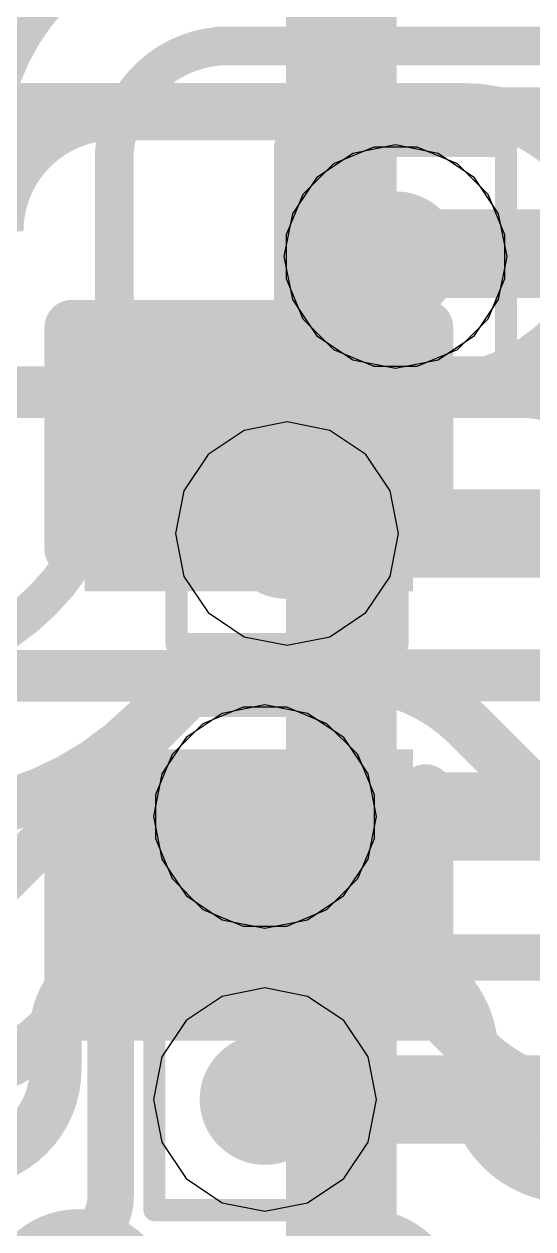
# Model space of a CAD drawing. Header units: inches. Extents: x -6 to 284, y -12 to 154.
# Drawn here: x 67.996 to 69.166, y 5.511 to 8.279 of the extents above; entities that cross this region are included whole.
import ezdxf

# ---------------------------------------------------------------- set-up
doc = ezdxf.new("R2010")
doc.units = ezdxf.units.IN
for name, color, linetype in [('Bottom Layer', 5, 'Continuous'), ('Bottom Overlay', 54, 'Continuous'), ('Bottom Paste', 16, 'Continuous'), ('Bottom Solder', 6, 'Continuous'), ('Drill Drawing', 1, 'Continuous'), ('GND-1', 16, 'Continuous'), ('GND-2', 90, 'Continuous'), ('GND-3', 216, 'Continuous'), ('GND-4', 54, 'Continuous'), ('PWR-1', 156, 'Continuous'), ('PWR-2', 130, 'Continuous'), ('Signal L1', 76, 'Continuous'), ('Signal L2', 6, 'Continuous'), ('Top Layer', 1, 'Continuous'), ('Top Overlay', 2, 'Continuous'), ('Via Holes', 16, 'Continuous')]:
    doc.layers.add(name, color=color, linetype=linetype)

# ---------------------------------------------------------------- blocks, each defined once
blk = doc.blocks.new('200_WFBGA__10_15__127')
at = {"layer": 'Top Overlay'}
blk.add_lwpolyline([(-5.07619, -7.576185, 0.254, 0.254, 0), (-5.07619, 7.576185, 0.254, 0.254, 0)], format="xyseb", dxfattribs=at)
blk = doc.blocks.new('C___0402_B_305')
at = {"layer": 'Bottom Layer'}
for points in [[(-0.2413, 0.3175), (-0.2412999999999999, -0.3175), (-0.6985, -0.3175), (-0.6985, 0.3175)], [(0.6985, 0.3175), (0.6985, -0.3175), (0.2413, -0.3175), (0.2412999999999999, 0.3175)]]:
    blk.add_hatch(color=5, dxfattribs=at).paths.add_polyline_path(points)
at = {"layer": 'Bottom Paste'}
for points in [[(-0.2413, 0.3175), (-0.2412999999999999, -0.3175), (-0.6985, -0.3175), (-0.6985, 0.3175)], [(0.6985, 0.3175), (0.6985, -0.3175), (0.2413, -0.3175), (0.2412999999999999, 0.3175)]]:
    blk.add_hatch(color=16, dxfattribs=at).paths.add_polyline_path(points)
at = {"layer": 'Bottom Solder'}
for points in [[(-0.18130012, 0.37749988), (-0.18130012, -0.37749988), (-0.7584998799999999, -0.37749988), (-0.7584998799999999, 0.37749988)], [(0.7584998799999999, 0.37749988), (0.7584998799999999, -0.37749988), (0.18130012, -0.37749988), (0.18130012, 0.37749988)]]:
    blk.add_hatch(color=6, dxfattribs=at).paths.add_polyline_path(points)
at = {"layer": 'Bottom Overlay'}
for points in [[(-0.7874, -0.4064, 0.127, 0.127, 0), (-0.7874, 0.4064, 0.127, 0.127, 0)], [(-0.2794, 0.4064, 0.127, 0.127, 0), (-0.7874, 0.4064, 0.127, 0.127, 0)], [(0.7874, 0.4064, 0.127, 0.127, 0), (0.2794, 0.4064, 0.127, 0.127, 0)], [(0.7874, -0.4064, 0.127, 0.127, 0), (0.7874, 0.4064, 0.127, 0.127, 0)], [(-0.2794, -0.4064, 0.127, 0.127, 0), (-0.7874, -0.4064, 0.127, 0.127, 0)], [(0.7874, -0.4064, 0.127, 0.127, 0), (0.2794, -0.4064, 0.127, 0.127, 0)]]:
    blk.add_lwpolyline(points, format="xyseb", dxfattribs=at)
for points in [[(-0.8191499999999999, 0.4064, 0.0635, 0.0635, 1), (-0.7556499999999999, 0.4064, 0.0635, 0.0635, 1)], [(-0.8191499999999999, 0.4064, 0.0635, 0.0635, 1), (-0.7556499999999999, 0.4064, 0.0635, 0.0635, 1)], [(-0.31115, 0.4064, 0.0635, 0.0635, 1), (-0.24765, 0.4064, 0.0635, 0.0635, 1)], [(0.24765, 0.4064, 0.0635, 0.0635, 1), (0.31115, 0.4064, 0.0635, 0.0635, 1)], [(0.7556499999999999, 0.4064, 0.0635, 0.0635, 1), (0.8191499999999999, 0.4064, 0.0635, 0.0635, 1)], [(0.7556499999999999, 0.4064, 0.0635, 0.0635, 1), (0.8191499999999999, 0.4064, 0.0635, 0.0635, 1)], [(-0.8191499999999999, -0.4064, 0.0635, 0.0635, 1), (-0.7556499999999999, -0.4064, 0.0635, 0.0635, 1)], [(-0.8191499999999999, -0.4064, 0.0635, 0.0635, 1), (-0.7556499999999999, -0.4064, 0.0635, 0.0635, 1)], [(-0.31115, -0.4064, 0.0635, 0.0635, 1), (-0.24765, -0.4064, 0.0635, 0.0635, 1)], [(0.24765, -0.4064, 0.0635, 0.0635, 1), (0.31115, -0.4064, 0.0635, 0.0635, 1)], [(0.7556499999999999, -0.4064, 0.0635, 0.0635, 1), (0.8191499999999999, -0.4064, 0.0635, 0.0635, 1)], [(0.7556499999999999, -0.4064, 0.0635, 0.0635, 1), (0.8191499999999999, -0.4064, 0.0635, 0.0635, 1)]]:
    blk.add_lwpolyline(points, format="xyseb", close=True, dxfattribs=at)

msp = doc.modelspace()

# ---------------------------------------------------------------- hatches: boundary and pattern name
at = {"layer": 'Bottom Layer'}
h = msp.add_hatch(color=5, dxfattribs=at)
edge = h.paths.add_edge_path()
edge.add_arc((68.85009344, 7.74435078), 0.1499997, 0, 360)
h = msp.add_hatch(color=5, dxfattribs=at)
edge = h.paths.add_edge_path()
edge.add_arc((68.60064512, 7.1082027), 0.1499997, 0, 360)
h = msp.add_hatch(color=5, dxfattribs=at)
edge = h.paths.add_edge_path()
edge.add_arc((68.54984511999999, 6.458201459999999), 0.1499997, 0, 360)
h = msp.add_hatch(color=5, dxfattribs=at)
edge = h.paths.add_edge_path()
edge.add_arc((68.54984511999999, 5.80820022), 0.1499997, 0, 360)
at = {"layer": 'GND-1'}
h = msp.add_hatch(color=16, dxfattribs=at)
edge = h.paths.add_edge_path()
edge.add_arc((68.85009344, 7.74435078), 0.1499997, 0, 360)
h = msp.add_hatch(color=16, dxfattribs=at)
edge = h.paths.add_edge_path()
edge.add_arc((68.60064512, 7.1082027), 0.1499997, 0, 360)
h = msp.add_hatch(color=16, dxfattribs=at)
edge = h.paths.add_edge_path()
edge.add_arc((68.54984511999999, 6.458201459999999), 0.1499997, 0, 360)
h = msp.add_hatch(color=16, dxfattribs=at)
edge = h.paths.add_edge_path()
edge.add_arc((68.54984511999999, 5.80820022), 0.1499997, 0, 360)
at = {"layer": 'GND-2'}
h = msp.add_hatch(color=90, dxfattribs=at)
edge = h.paths.add_edge_path()
edge.add_arc((68.85009344, 7.74435078), 0.1499997, 0, 360)
h = msp.add_hatch(color=90, dxfattribs=at)
edge = h.paths.add_edge_path()
edge.add_arc((68.60064512, 7.1082027), 0.1499997, 0, 360)
h = msp.add_hatch(color=90, dxfattribs=at)
edge = h.paths.add_edge_path()
edge.add_arc((68.54984511999999, 6.458201459999999), 0.1499997, 0, 360)
h = msp.add_hatch(color=90, dxfattribs=at)
edge = h.paths.add_edge_path()
edge.add_arc((68.54984511999999, 5.80820022), 0.1499997, 0, 360)
at = {"layer": 'GND-3'}
h = msp.add_hatch(color=216, dxfattribs=at)
edge = h.paths.add_edge_path()
edge.add_arc((68.85009344, 7.74435078), 0.1499997, 0, 360)
h = msp.add_hatch(color=216, dxfattribs=at)
edge = h.paths.add_edge_path()
edge.add_arc((68.60064512, 7.1082027), 0.1499997, 0, 360)
h = msp.add_hatch(color=216, dxfattribs=at)
edge = h.paths.add_edge_path()
edge.add_arc((68.54984511999999, 6.458201459999999), 0.1499997, 0, 360)
h = msp.add_hatch(color=216, dxfattribs=at)
edge = h.paths.add_edge_path()
edge.add_arc((68.54984511999999, 5.80820022), 0.1499997, 0, 360)
at = {"layer": 'GND-4'}
h = msp.add_hatch(color=54, dxfattribs=at)
edge = h.paths.add_edge_path()
edge.add_arc((68.85009344, 7.74435078), 0.1499997, 0, 360)
h = msp.add_hatch(color=54, dxfattribs=at)
edge = h.paths.add_edge_path()
edge.add_arc((68.60064512, 7.1082027), 0.1499997, 0, 360)
h = msp.add_hatch(color=54, dxfattribs=at)
edge = h.paths.add_edge_path()
edge.add_arc((68.54984511999999, 6.458201459999999), 0.1499997, 0, 360)
h = msp.add_hatch(color=54, dxfattribs=at)
edge = h.paths.add_edge_path()
edge.add_arc((68.54984511999999, 5.80820022), 0.1499997, 0, 360)
at = {"layer": 'PWR-1'}
h = msp.add_hatch(color=156, dxfattribs=at)
edge = h.paths.add_edge_path()
edge.add_arc((68.85009344, 7.74435078), 0.1499997, 0, 360)
h = msp.add_hatch(color=156, dxfattribs=at)
edge = h.paths.add_edge_path()
edge.add_arc((68.60064512, 7.1082027), 0.1499997, 0, 360)
h = msp.add_hatch(color=156, dxfattribs=at)
edge = h.paths.add_edge_path()
edge.add_arc((68.54984511999999, 6.458201459999999), 0.1499997, 0, 360)
h = msp.add_hatch(color=156, dxfattribs=at)
edge = h.paths.add_edge_path()
edge.add_arc((68.54984511999999, 5.80820022), 0.1499997, 0, 360)
at = {"layer": 'PWR-2'}
h = msp.add_hatch(color=130, dxfattribs=at)
edge = h.paths.add_edge_path()
edge.add_arc((68.85009344, 7.74435078), 0.1499997, 0, 360)
h = msp.add_hatch(color=130, dxfattribs=at)
edge = h.paths.add_edge_path()
edge.add_arc((68.60064512, 7.1082027), 0.1499997, 0, 360)
h = msp.add_hatch(color=130, dxfattribs=at)
edge = h.paths.add_edge_path()
edge.add_arc((68.54984511999999, 6.458201459999999), 0.1499997, 0, 360)
h = msp.add_hatch(color=130, dxfattribs=at)
edge = h.paths.add_edge_path()
edge.add_arc((68.54984511999999, 5.80820022), 0.1499997, 0, 360)
at = {"layer": 'Signal L1'}
h = msp.add_hatch(color=76, dxfattribs=at)
edge = h.paths.add_edge_path()
edge.add_arc((68.85009344, 7.74435078), 0.1499997, 0, 360)
h = msp.add_hatch(color=76, dxfattribs=at)
edge = h.paths.add_edge_path()
edge.add_arc((68.60064512, 7.1082027), 0.1499997, 0, 360)
h = msp.add_hatch(color=76, dxfattribs=at)
edge = h.paths.add_edge_path()
edge.add_arc((68.54984511999999, 6.458201459999999), 0.1499997, 0, 360)
h = msp.add_hatch(color=76, dxfattribs=at)
edge = h.paths.add_edge_path()
edge.add_arc((68.54984511999999, 5.80820022), 0.1499997, 0, 360)
at = {"layer": 'Signal L2'}
h = msp.add_hatch(color=6, dxfattribs=at)
edge = h.paths.add_edge_path()
edge.add_arc((68.85009344, 7.74435078), 0.1499997, 0, 360)
h = msp.add_hatch(color=6, dxfattribs=at)
edge = h.paths.add_edge_path()
edge.add_arc((68.60064512, 7.1082027), 0.1499997, 0, 360)
h = msp.add_hatch(color=6, dxfattribs=at)
edge = h.paths.add_edge_path()
edge.add_arc((68.54984511999999, 6.458201459999999), 0.1499997, 0, 360)
h = msp.add_hatch(color=6, dxfattribs=at)
edge = h.paths.add_edge_path()
edge.add_arc((68.54984511999999, 5.80820022), 0.1499997, 0, 360)
at = {"layer": 'Top Layer'}
h = msp.add_hatch(color=1, dxfattribs=at)
edge = h.paths.add_edge_path()
edge.add_arc((68.85009344, 7.74435078), 0.1499997, 0, 360)
h = msp.add_hatch(color=1, dxfattribs=at)
edge = h.paths.add_edge_path()
edge.add_arc((68.60064512, 7.1082027), 0.1499997, 0, 360)
h = msp.add_hatch(color=1, dxfattribs=at)
edge = h.paths.add_edge_path()
edge.add_arc((68.54984511999999, 6.458201459999999), 0.1499997, 0, 360)
h = msp.add_hatch(color=1, dxfattribs=at)
edge = h.paths.add_edge_path()
edge.add_arc((68.54984511999999, 5.80820022), 0.1499997, 0, 360)
at = {"layer": 'Via Holes'}
h = msp.add_hatch(color=7, dxfattribs=at)
edge = h.paths.add_edge_path()
edge.add_arc((68.85009344, 7.74435078), 0.07499858, 0, 360)
h = msp.add_hatch(color=7, dxfattribs=at)
edge = h.paths.add_edge_path()
edge.add_arc((68.60064512, 7.1082027), 0.07499858, 0, 360)
h = msp.add_hatch(color=7, dxfattribs=at)
edge = h.paths.add_edge_path()
edge.add_arc((68.54984511999999, 6.458201459999999), 0.07499858, 0, 360)
h = msp.add_hatch(color=7, dxfattribs=at)
edge = h.paths.add_edge_path()
edge.add_arc((68.54984511999999, 5.80820022), 0.07499858, 0, 360)

# ---------------------------------------------------------------- linework, layer by layer
at = {"layer": 'Bottom Layer'}
for points in [[(67.94133732, 7.802323739999999, 0.10668, 0.10668, -0.4142135623730951), (68.204207, 8.06519342, 0.10668, 0.10668, 0)], [(68.204207, 8.06519342, 0.10668, 0.10668, 0), (71.66983379999999, 8.06519342, 0.10668, 0.10668, 0)], [(67.9552997, 5.33799034, 0.10668, 0.10668, -0.9999999999999999), (68.2854997, 5.33799034, 0.10668, 0.10668, 0)], [(68.6156997, 5.33799034, 0.10668, 0.10668, -0.9999999999999999), (68.9458997, 5.33799034, 0.10668, 0.10668, 0)]]:
    msp.add_lwpolyline(points, format="xyseb", dxfattribs=at)
msp.add_lwpolyline([(68.177537, 8.06519342, 0.05333999999999999, 0.05333999999999999, 1), (68.23087699999999, 8.06519342, 0.05333999999999999, 0.05333999999999999, 1)], format="xyseb", close=True, dxfattribs=at)
msp.add_lwpolyline([(68.177537, 8.06519342, 0.05333999999999999, 0.05333999999999999, 1), (68.23087699999999, 8.06519342, 0.05333999999999999, 0.05333999999999999, 1)], format="xyseb", close=True, dxfattribs=at)
at = {"layer": 'Drill Drawing'}
for points in [[(68.59609344, 7.99835078, 0.0508, 0.0508, 0), (69.10409344, 7.99835078, 0.0508, 0.0508, 0)], [(68.59609344, 7.490350779999999, 0.0508, 0.0508, 0), (68.59609344, 7.99835078, 0.0508, 0.0508, 0)], [(69.10409344, 7.490350779999999, 0.0508, 0.0508, 0), (69.10409344, 7.99835078, 0.0508, 0.0508, 0)], [(68.59609344, 7.490350779999999, 0.0508, 0.0508, 0), (69.10409344, 7.490350779999999, 0.0508, 0.0508, 0)], [(68.34664511999999, 7.3622027, 0.0508, 0.0508, 0), (68.85464511999999, 7.3622027, 0.0508, 0.0508, 0)], [(68.34664511999999, 6.854202699999999, 0.0508, 0.0508, 0), (68.34664511999999, 7.3622027, 0.0508, 0.0508, 0)], [(68.85464511999999, 6.854202699999999, 0.0508, 0.0508, 0), (68.85464511999999, 7.3622027, 0.0508, 0.0508, 0)], [(68.34664511999999, 6.854202699999999, 0.0508, 0.0508, 0), (68.85464511999999, 6.854202699999999, 0.0508, 0.0508, 0)], [(68.29584512, 6.712201459999999, 0.0508, 0.0508, 0), (68.80384511999999, 6.712201459999999, 0.0508, 0.0508, 0)], [(68.29584512, 6.204201459999999, 0.0508, 0.0508, 0), (68.29584512, 6.712201459999999, 0.0508, 0.0508, 0)], [(68.80384511999999, 6.204201459999999, 0.0508, 0.0508, 0), (68.80384511999999, 6.712201459999999, 0.0508, 0.0508, 0)], [(68.29584512, 6.204201459999999, 0.0508, 0.0508, 0), (68.80384511999999, 6.204201459999999, 0.0508, 0.0508, 0)], [(68.29584512, 6.062200219999999, 0.0508, 0.0508, 0), (68.80384511999999, 6.062200219999999, 0.0508, 0.0508, 0)], [(68.29584512, 5.55420022, 0.0508, 0.0508, 0), (68.29584512, 6.062200219999999, 0.0508, 0.0508, 0)], [(68.80384511999999, 5.55420022, 0.0508, 0.0508, 0), (68.80384511999999, 6.062200219999999, 0.0508, 0.0508, 0)], [(68.29584512, 5.55420022, 0.0508, 0.0508, 0), (68.80384511999999, 5.55420022, 0.0508, 0.0508, 0)]]:
    msp.add_lwpolyline(points, format="xyseb", dxfattribs=at)
for points in [[(68.58339344, 7.99835078, 0.0254, 0.0254, 1), (68.60879344, 7.99835078, 0.0254, 0.0254, 1)], [(68.58339344, 7.99835078, 0.0254, 0.0254, 1), (68.60879344, 7.99835078, 0.0254, 0.0254, 1)], [(69.09139343999999, 7.99835078, 0.0254, 0.0254, 1), (69.11679344, 7.99835078, 0.0254, 0.0254, 1)], [(69.09139343999999, 7.99835078, 0.0254, 0.0254, 1), (69.11679344, 7.99835078, 0.0254, 0.0254, 1)], [(68.58339344, 7.490350779999999, 0.0254, 0.0254, 1), (68.60879344, 7.490350779999999, 0.0254, 0.0254, 1)], [(68.58339344, 7.490350779999999, 0.0254, 0.0254, 1), (68.60879344, 7.490350779999999, 0.0254, 0.0254, 1)], [(69.09139343999999, 7.490350779999999, 0.0254, 0.0254, 1), (69.11679344, 7.490350779999999, 0.0254, 0.0254, 1)], [(69.09139343999999, 7.490350779999999, 0.0254, 0.0254, 1), (69.11679344, 7.490350779999999, 0.0254, 0.0254, 1)], [(68.33394512, 7.3622027, 0.0254, 0.0254, 1), (68.35934512, 7.3622027, 0.0254, 0.0254, 1)], [(68.33394512, 7.3622027, 0.0254, 0.0254, 1), (68.35934512, 7.3622027, 0.0254, 0.0254, 1)], [(68.84194511999999, 7.3622027, 0.0254, 0.0254, 1), (68.86734512, 7.3622027, 0.0254, 0.0254, 1)], [(68.84194511999999, 7.3622027, 0.0254, 0.0254, 1), (68.86734512, 7.3622027, 0.0254, 0.0254, 1)], [(68.33394512, 6.854202699999999, 0.0254, 0.0254, 1), (68.35934512, 6.854202699999999, 0.0254, 0.0254, 1)], [(68.33394512, 6.854202699999999, 0.0254, 0.0254, 1), (68.35934512, 6.854202699999999, 0.0254, 0.0254, 1)], [(68.84194511999999, 6.854202699999999, 0.0254, 0.0254, 1), (68.86734512, 6.854202699999999, 0.0254, 0.0254, 1)], [(68.84194511999999, 6.854202699999999, 0.0254, 0.0254, 1), (68.86734512, 6.854202699999999, 0.0254, 0.0254, 1)], [(68.28314511999999, 6.712201459999999, 0.0254, 0.0254, 1), (68.30854512, 6.712201459999999, 0.0254, 0.0254, 1)], [(68.28314511999999, 6.712201459999999, 0.0254, 0.0254, 1), (68.30854512, 6.712201459999999, 0.0254, 0.0254, 1)], [(68.79114512, 6.712201459999999, 0.0254, 0.0254, 1), (68.81654512, 6.712201459999999, 0.0254, 0.0254, 1)], [(68.79114512, 6.712201459999999, 0.0254, 0.0254, 1), (68.81654512, 6.712201459999999, 0.0254, 0.0254, 1)], [(68.28314511999999, 6.204201459999999, 0.0254, 0.0254, 1), (68.30854512, 6.204201459999999, 0.0254, 0.0254, 1)], [(68.28314511999999, 6.204201459999999, 0.0254, 0.0254, 1), (68.30854512, 6.204201459999999, 0.0254, 0.0254, 1)], [(68.79114512, 6.204201459999999, 0.0254, 0.0254, 1), (68.81654512, 6.204201459999999, 0.0254, 0.0254, 1)], [(68.79114512, 6.204201459999999, 0.0254, 0.0254, 1), (68.81654512, 6.204201459999999, 0.0254, 0.0254, 1)], [(68.28314511999999, 6.062200219999999, 0.0254, 0.0254, 1), (68.30854512, 6.062200219999999, 0.0254, 0.0254, 1)], [(68.28314511999999, 6.062200219999999, 0.0254, 0.0254, 1), (68.30854512, 6.062200219999999, 0.0254, 0.0254, 1)], [(68.79114512, 6.062200219999999, 0.0254, 0.0254, 1), (68.81654512, 6.062200219999999, 0.0254, 0.0254, 1)], [(68.79114512, 6.062200219999999, 0.0254, 0.0254, 1), (68.81654512, 6.062200219999999, 0.0254, 0.0254, 1)], [(68.28314511999999, 5.55420022, 0.0254, 0.0254, 1), (68.30854512, 5.55420022, 0.0254, 0.0254, 1)], [(68.28314511999999, 5.55420022, 0.0254, 0.0254, 1), (68.30854512, 5.55420022, 0.0254, 0.0254, 1)], [(68.79114512, 5.55420022, 0.0254, 0.0254, 1), (68.81654512, 5.55420022, 0.0254, 0.0254, 1)], [(68.79114512, 5.55420022, 0.0254, 0.0254, 1), (68.81654512, 5.55420022, 0.0254, 0.0254, 1)]]:
    msp.add_lwpolyline(points, format="xyseb", close=True, dxfattribs=at)
at = {"layer": 'GND-1'}
for p, q in [((68.80004781999999, 7.995950479999999), (68.70757404, 7.95764728)), ((68.90013906, 7.995950479999999), (68.80004781999999, 7.995950479999999)), ((68.99261283999999, 7.95764728), (68.90013906, 7.995950479999999)), ((68.70757404, 7.95764728), (68.63679694, 7.88687018)), ((69.06338994, 7.88687018), (68.99261283999999, 7.95764728)), ((68.63679694, 7.88687018), (68.59849374, 7.7943964)), ((69.10169314, 7.7943964), (69.06338994, 7.88687018)), ((68.59849374, 7.7943964), (68.59849374, 7.69430516)), ((69.10169314, 7.69430516), (69.10169314, 7.7943964)), ((68.59849374, 7.69430516), (68.63679694, 7.60183138)), ((69.06338994, 7.60183138), (69.10169314, 7.69430516)), ((68.63679694, 7.60183138), (68.70757404, 7.531054279999999)), ((68.99261283999999, 7.531054279999999), (69.06338994, 7.60183138)), ((68.70757404, 7.531054279999999), (68.80004781999999, 7.492751079999999)), ((68.90013906, 7.492751079999999), (68.99261283999999, 7.531054279999999)), ((68.80004781999999, 7.492751079999999), (68.90013906, 7.492751079999999)), ((68.4997995, 6.70980116), (68.40732572, 6.671497959999999)), ((68.59989074, 6.70980116), (68.4997995, 6.70980116)), ((68.69236452, 6.671497959999999), (68.59989074, 6.70980116)), ((68.40732572, 6.671497959999999), (68.33654862, 6.60072086)), ((68.76314162, 6.60072086), (68.69236452, 6.671497959999999)), ((68.33654862, 6.60072086), (68.29824541999999, 6.50824708)), ((68.80144482, 6.50824708), (68.76314162, 6.60072086)), ((68.29824541999999, 6.50824708), (68.29824541999999, 6.40815584)), ((68.80144482, 6.40815584), (68.80144482, 6.50824708)), ((68.29824541999999, 6.40815584), (68.33654862, 6.315682059999999)), ((68.76314162, 6.315682059999999), (68.80144482, 6.40815584)), ((68.33654862, 6.315682059999999), (68.40732572, 6.24490496)), ((68.69236452, 6.24490496), (68.76314162, 6.315682059999999)), ((68.40732572, 6.24490496), (68.4997995, 6.20660176)), ((68.59989074, 6.20660176), (68.69236452, 6.24490496)), ((68.4997995, 6.20660176), (68.59989074, 6.20660176))]:
    msp.add_line(p, q, dxfattribs=at)
at = {"layer": 'GND-2'}
for p, q in [((68.80004781999999, 7.995950479999999), (68.70757404, 7.95764728)), ((68.90013906, 7.995950479999999), (68.80004781999999, 7.995950479999999)), ((68.99261283999999, 7.95764728), (68.90013906, 7.995950479999999)), ((68.70757404, 7.95764728), (68.63679694, 7.88687018)), ((69.06338994, 7.88687018), (68.99261283999999, 7.95764728)), ((68.63679694, 7.88687018), (68.59849374, 7.7943964)), ((69.10169314, 7.7943964), (69.06338994, 7.88687018)), ((68.59849374, 7.7943964), (68.59849374, 7.69430516)), ((69.10169314, 7.69430516), (69.10169314, 7.7943964)), ((68.59849374, 7.69430516), (68.63679694, 7.60183138)), ((69.06338994, 7.60183138), (69.10169314, 7.69430516)), ((68.63679694, 7.60183138), (68.70757404, 7.531054279999999)), ((68.99261283999999, 7.531054279999999), (69.06338994, 7.60183138)), ((68.70757404, 7.531054279999999), (68.80004781999999, 7.492751079999999)), ((68.90013906, 7.492751079999999), (68.99261283999999, 7.531054279999999)), ((68.80004781999999, 7.492751079999999), (68.90013906, 7.492751079999999)), ((68.4997995, 6.70980116), (68.40732572, 6.671497959999999)), ((68.59989074, 6.70980116), (68.4997995, 6.70980116)), ((68.69236452, 6.671497959999999), (68.59989074, 6.70980116)), ((68.40732572, 6.671497959999999), (68.33654862, 6.60072086)), ((68.76314162, 6.60072086), (68.69236452, 6.671497959999999)), ((68.33654862, 6.60072086), (68.29824541999999, 6.50824708)), ((68.80144482, 6.50824708), (68.76314162, 6.60072086)), ((68.29824541999999, 6.50824708), (68.29824541999999, 6.40815584)), ((68.80144482, 6.40815584), (68.80144482, 6.50824708)), ((68.29824541999999, 6.40815584), (68.33654862, 6.315682059999999)), ((68.76314162, 6.315682059999999), (68.80144482, 6.40815584)), ((68.33654862, 6.315682059999999), (68.40732572, 6.24490496)), ((68.69236452, 6.24490496), (68.76314162, 6.315682059999999)), ((68.40732572, 6.24490496), (68.4997995, 6.20660176)), ((68.59989074, 6.20660176), (68.69236452, 6.24490496)), ((68.4997995, 6.20660176), (68.59989074, 6.20660176))]:
    msp.add_line(p, q, dxfattribs=at)
at = {"layer": 'GND-3'}
for p, q in [((68.80004781999999, 7.995950479999999), (68.70757404, 7.95764728)), ((68.90013906, 7.995950479999999), (68.80004781999999, 7.995950479999999)), ((68.99261283999999, 7.95764728), (68.90013906, 7.995950479999999)), ((68.70757404, 7.95764728), (68.63679694, 7.88687018)), ((69.06338994, 7.88687018), (68.99261283999999, 7.95764728)), ((68.63679694, 7.88687018), (68.59849374, 7.7943964)), ((69.10169314, 7.7943964), (69.06338994, 7.88687018)), ((68.59849374, 7.7943964), (68.59849374, 7.69430516)), ((69.10169314, 7.69430516), (69.10169314, 7.7943964)), ((68.59849374, 7.69430516), (68.63679694, 7.60183138)), ((69.06338994, 7.60183138), (69.10169314, 7.69430516)), ((68.63679694, 7.60183138), (68.70757404, 7.531054279999999)), ((68.99261283999999, 7.531054279999999), (69.06338994, 7.60183138)), ((68.70757404, 7.531054279999999), (68.80004781999999, 7.492751079999999)), ((68.90013906, 7.492751079999999), (68.99261283999999, 7.531054279999999)), ((68.80004781999999, 7.492751079999999), (68.90013906, 7.492751079999999)), ((68.4997995, 6.70980116), (68.40732572, 6.671497959999999)), ((68.59989074, 6.70980116), (68.4997995, 6.70980116)), ((68.69236452, 6.671497959999999), (68.59989074, 6.70980116)), ((68.40732572, 6.671497959999999), (68.33654862, 6.60072086)), ((68.76314162, 6.60072086), (68.69236452, 6.671497959999999)), ((68.33654862, 6.60072086), (68.29824541999999, 6.50824708)), ((68.80144482, 6.50824708), (68.76314162, 6.60072086)), ((68.29824541999999, 6.50824708), (68.29824541999999, 6.40815584)), ((68.80144482, 6.40815584), (68.80144482, 6.50824708)), ((68.29824541999999, 6.40815584), (68.33654862, 6.315682059999999)), ((68.76314162, 6.315682059999999), (68.80144482, 6.40815584)), ((68.33654862, 6.315682059999999), (68.40732572, 6.24490496)), ((68.69236452, 6.24490496), (68.76314162, 6.315682059999999)), ((68.40732572, 6.24490496), (68.4997995, 6.20660176)), ((68.59989074, 6.20660176), (68.69236452, 6.24490496)), ((68.4997995, 6.20660176), (68.59989074, 6.20660176))]:
    msp.add_line(p, q, dxfattribs=at)
at = {"layer": 'GND-4'}
for p, q in [((68.80004781999999, 7.995950479999999), (68.70757404, 7.95764728)), ((68.90013906, 7.995950479999999), (68.80004781999999, 7.995950479999999)), ((68.99261283999999, 7.95764728), (68.90013906, 7.995950479999999)), ((68.70757404, 7.95764728), (68.63679694, 7.88687018)), ((69.06338994, 7.88687018), (68.99261283999999, 7.95764728)), ((68.63679694, 7.88687018), (68.59849374, 7.7943964)), ((69.10169314, 7.7943964), (69.06338994, 7.88687018)), ((68.59849374, 7.7943964), (68.59849374, 7.69430516)), ((69.10169314, 7.69430516), (69.10169314, 7.7943964)), ((68.59849374, 7.69430516), (68.63679694, 7.60183138)), ((69.06338994, 7.60183138), (69.10169314, 7.69430516)), ((68.63679694, 7.60183138), (68.70757404, 7.531054279999999)), ((68.99261283999999, 7.531054279999999), (69.06338994, 7.60183138)), ((68.70757404, 7.531054279999999), (68.80004781999999, 7.492751079999999)), ((68.90013906, 7.492751079999999), (68.99261283999999, 7.531054279999999)), ((68.80004781999999, 7.492751079999999), (68.90013906, 7.492751079999999)), ((68.4997995, 6.70980116), (68.40732572, 6.671497959999999)), ((68.59989074, 6.70980116), (68.4997995, 6.70980116)), ((68.69236452, 6.671497959999999), (68.59989074, 6.70980116)), ((68.40732572, 6.671497959999999), (68.33654862, 6.60072086)), ((68.76314162, 6.60072086), (68.69236452, 6.671497959999999)), ((68.33654862, 6.60072086), (68.29824541999999, 6.50824708)), ((68.80144482, 6.50824708), (68.76314162, 6.60072086)), ((68.29824541999999, 6.50824708), (68.29824541999999, 6.40815584)), ((68.80144482, 6.40815584), (68.80144482, 6.50824708)), ((68.29824541999999, 6.40815584), (68.33654862, 6.315682059999999)), ((68.76314162, 6.315682059999999), (68.80144482, 6.40815584)), ((68.33654862, 6.315682059999999), (68.40732572, 6.24490496)), ((68.69236452, 6.24490496), (68.76314162, 6.315682059999999)), ((68.40732572, 6.24490496), (68.4997995, 6.20660176)), ((68.59989074, 6.20660176), (68.69236452, 6.24490496)), ((68.4997995, 6.20660176), (68.59989074, 6.20660176))]:
    msp.add_line(p, q, dxfattribs=at)
at = {"layer": 'PWR-1'}
for p, q in [((68.60064512, 7.364732539999999), (68.50247666, 7.345205019999999)), ((68.69881357999999, 7.345205019999999), (68.60064512, 7.364732539999999)), ((68.50247666, 7.345205019999999), (68.41925102, 7.2895968)), ((68.78203921999999, 7.2895968), (68.69881357999999, 7.345205019999999)), ((68.41925102, 7.2895968), (68.3636428, 7.20637116)), ((68.83764744, 7.20637116), (68.78203921999999, 7.2895968)), ((68.3636428, 7.20637116), (68.34411528, 7.1082027)), ((68.85717496, 7.1082027), (68.83764744, 7.20637116)), ((68.34411528, 7.1082027), (68.3636428, 7.01003424)), ((68.83764744, 7.01003424), (68.85717496, 7.1082027)), ((68.3636428, 7.01003424), (68.41925102, 6.926808599999999)), ((68.78203921999999, 6.926808599999999), (68.83764744, 7.01003424)), ((68.41925102, 6.926808599999999), (68.50247666, 6.871200379999999)), ((68.69881357999999, 6.871200379999999), (68.78203921999999, 6.926808599999999)), ((68.50247666, 6.871200379999999), (68.60064512, 6.85167286)), ((68.60064512, 6.85167286), (68.69881357999999, 6.871200379999999)), ((68.54984511999999, 6.06473006), (68.45167665999999, 6.045202539999999)), ((68.64801358, 6.045202539999999), (68.54984511999999, 6.06473006)), ((68.45167665999999, 6.045202539999999), (68.36845102, 5.989594319999999)), ((68.73123922, 5.989594319999999), (68.64801358, 6.045202539999999)), ((68.36845102, 5.989594319999999), (68.3128428, 5.90636868)), ((68.78684744, 5.90636868), (68.73123922, 5.989594319999999)), ((68.3128428, 5.90636868), (68.29331528, 5.80820022)), ((68.80637496, 5.80820022), (68.78684744, 5.90636868)), ((68.29331528, 5.80820022), (68.3128428, 5.71003176)), ((68.78684744, 5.71003176), (68.80637496, 5.80820022)), ((68.3128428, 5.71003176), (68.36845102, 5.626806119999999)), ((68.73123922, 5.626806119999999), (68.78684744, 5.71003176)), ((68.36845102, 5.626806119999999), (68.45167665999999, 5.5711979)), ((68.64801358, 5.5711979), (68.73123922, 5.626806119999999)), ((68.45167665999999, 5.5711979), (68.54984511999999, 5.55167038)), ((68.54984511999999, 5.55167038), (68.64801358, 5.5711979))]:
    msp.add_line(p, q, dxfattribs=at)
at = {"layer": 'PWR-2'}
for p, q in [((68.85009344, 8.000880619999998), (68.75192498, 7.9813531)), ((68.94826189999999, 7.9813531), (68.85009344, 8.000880619999998)), ((68.75192498, 7.9813531), (68.66869934, 7.92574488)), ((69.03148753999999, 7.92574488), (68.94826189999999, 7.9813531)), ((68.66869934, 7.92574488), (68.61309111999999, 7.84251924)), ((69.08709576, 7.84251924), (69.03148753999999, 7.92574488)), ((68.61309111999999, 7.84251924), (68.5935636, 7.74435078)), ((69.10662328, 7.74435078), (69.08709576, 7.84251924)), ((68.5935636, 7.74435078), (68.61309111999999, 7.646182319999999)), ((69.08709576, 7.646182319999999), (69.10662328, 7.74435078)), ((68.61309111999999, 7.646182319999999), (68.66869934, 7.56295668)), ((69.03148753999999, 7.56295668), (69.08709576, 7.646182319999999)), ((68.66869934, 7.56295668), (68.75192498, 7.50734846)), ((68.94826189999999, 7.50734846), (69.03148753999999, 7.56295668)), ((68.75192498, 7.50734846), (68.85009344, 7.48782094)), ((68.85009344, 7.48782094), (68.94826189999999, 7.50734846)), ((68.60064512, 7.364732539999999), (68.50247666, 7.345205019999999)), ((68.69881357999999, 7.345205019999999), (68.60064512, 7.364732539999999)), ((68.50247666, 7.345205019999999), (68.41925102, 7.2895968)), ((68.78203921999999, 7.2895968), (68.69881357999999, 7.345205019999999)), ((68.41925102, 7.2895968), (68.3636428, 7.20637116)), ((68.83764744, 7.20637116), (68.78203921999999, 7.2895968)), ((68.3636428, 7.20637116), (68.34411528, 7.1082027)), ((68.85717496, 7.1082027), (68.83764744, 7.20637116)), ((68.34411528, 7.1082027), (68.3636428, 7.01003424)), ((68.83764744, 7.01003424), (68.85717496, 7.1082027)), ((68.3636428, 7.01003424), (68.41925102, 6.926808599999999)), ((68.78203921999999, 6.926808599999999), (68.83764744, 7.01003424)), ((68.41925102, 6.926808599999999), (68.50247666, 6.871200379999999)), ((68.69881357999999, 6.871200379999999), (68.78203921999999, 6.926808599999999)), ((68.50247666, 6.871200379999999), (68.60064512, 6.85167286)), ((68.60064512, 6.85167286), (68.69881357999999, 6.871200379999999)), ((68.54984511999999, 6.7147313), (68.45167665999999, 6.69520378)), ((68.64801358, 6.69520378), (68.54984511999999, 6.7147313)), ((68.45167665999999, 6.69520378), (68.36845102, 6.63959556)), ((68.73123922, 6.63959556), (68.64801358, 6.69520378)), ((68.36845102, 6.63959556), (68.3128428, 6.556369919999999)), ((68.78684744, 6.556369919999999), (68.73123922, 6.63959556)), ((68.3128428, 6.556369919999999), (68.29331528, 6.458201459999999)), ((68.80637496, 6.458201459999999), (68.78684744, 6.556369919999999)), ((68.29331528, 6.458201459999999), (68.3128428, 6.360032999999999)), ((68.78684744, 6.360032999999999), (68.80637496, 6.458201459999999)), ((68.3128428, 6.360032999999999), (68.36845102, 6.276807359999999)), ((68.73123922, 6.276807359999999), (68.78684744, 6.360032999999999)), ((68.36845102, 6.276807359999999), (68.45167665999999, 6.22119914)), ((68.64801358, 6.22119914), (68.73123922, 6.276807359999999)), ((68.45167665999999, 6.22119914), (68.54984511999999, 6.20167162)), ((68.54984511999999, 6.20167162), (68.64801358, 6.22119914)), ((68.54984511999999, 6.06473006), (68.45167665999999, 6.045202539999999)), ((68.64801358, 6.045202539999999), (68.54984511999999, 6.06473006)), ((68.45167665999999, 6.045202539999999), (68.36845102, 5.989594319999999)), ((68.73123922, 5.989594319999999), (68.64801358, 6.045202539999999)), ((68.36845102, 5.989594319999999), (68.3128428, 5.90636868)), ((68.78684744, 5.90636868), (68.73123922, 5.989594319999999)), ((68.3128428, 5.90636868), (68.29331528, 5.80820022)), ((68.80637496, 5.80820022), (68.78684744, 5.90636868)), ((68.29331528, 5.80820022), (68.3128428, 5.71003176)), ((68.78684744, 5.71003176), (68.80637496, 5.80820022)), ((68.3128428, 5.71003176), (68.36845102, 5.626806119999999)), ((68.73123922, 5.626806119999999), (68.78684744, 5.71003176)), ((68.36845102, 5.626806119999999), (68.45167665999999, 5.5711979)), ((68.64801358, 5.5711979), (68.73123922, 5.626806119999999)), ((68.45167665999999, 5.5711979), (68.54984511999999, 5.55167038)), ((68.54984511999999, 5.55167038), (68.64801358, 5.5711979))]:
    msp.add_line(p, q, dxfattribs=at)
at = {"layer": 'Signal L1'}
for points in [[(63.01551532, 8.083311239999999, 0.11938, 0.11938, 0), (69.00911014, 8.083311239999999, 0.11938, 0.11938, 0)], [(69.0091076, 8.083311239999999, 0.11938, 0.11938, -0.1977446999189517), (69.24465196, 7.98635944, 0.11938, 0.11938, 0)], [(65.90653316, 7.43306108, 0.11938, 0.11938, 0), (69.15180226, 7.43306108, 0.11938, 0.11938, 0)], [(69.15180226, 7.43306108, 0.11938, 0.11938, -0.4142135623730951), (69.32130154, 7.263561800000001, 0.11938, 0.11938, 0)], [(67.06801673999999, 6.781474879999999, 0.11938, 0.11938, 0), (68.74464787999999, 6.781474879999999, 0.11938, 0.11938, 0)], [(68.74464787999999, 6.781474879999999, 0.11938, 0.11938, -0.1987644589970464), (69.01390312, 6.670034919999999, 0.11938, 0.11938, 0)], [(69.01390312, 6.670034919999999, 0.11938, 0.11938, 0), (69.14165242, 6.542285619999999, 0.11938, 0.11938, 0)], [(69.34973938, 6.456093259999999, 0.11938, 0.11938, -0.198912367379658), (69.14165242, 6.542285619999999, 0.11938, 0.11938, 0)], [(68.06861925999999, 5.96078818, 0.11938, 0.11938, -0.4142135623730951), (68.24112844, 6.133297359999999, 0.11938, 0.11938, 0)], [(68.24112844, 6.133297359999999, 0.11938, 0.11938, 0), (68.68365993999998, 6.133297359999999, 0.11938, 0.11938, 0)], [(68.68365993999998, 6.133297359999999, 0.11938, 0.11938, -0.198912367379658), (68.91923732, 6.03571818, 0.11938, 0.11938, 0)], [(68.91923732, 6.03571818, 0.11938, 0.11938, 0), (69.02635928, 5.928596219999999, 0.11938, 0.11938, 0)], [(68.06861925999999, 5.877679379999999, 0.11938, 0.11938, 0), (68.06861925999999, 5.96078818, 0.11938, 0.11938, 0)], [(69.3174382, 5.8080275, 0.11938, 0.11938, -0.198912367379658), (69.02635928, 5.928596219999999, 0.11938, 0.11938, 0)], [(68.06861925999999, 5.877679379999999, 0.11938, 0.11938, -0.9479028672027139), (67.64311846, 5.8549032, 0.11938, 0.11938, 0)]]:
    msp.add_lwpolyline(points, format="xyseb", dxfattribs=at)
for points in [[(68.9792626, 8.083311239999999, 0.05969, 0.05969, 1), (69.03895259999999, 8.083311239999999, 0.05969, 0.05969, 1)], [(68.97926514, 8.083311239999999, 0.05969, 0.05969, 1), (69.03895514, 8.083311239999999, 0.05969, 0.05969, 1)], [(69.12195725999999, 7.43306108, 0.05969, 0.05969, 1), (69.18164726, 7.43306108, 0.05969, 0.05969, 1)], [(69.12195725999999, 7.43306108, 0.05969, 0.05969, 1), (69.18164726, 7.43306108, 0.05969, 0.05969, 1)], [(68.71480288, 6.781474879999999, 0.05969, 0.05969, 1), (68.77449288, 6.781474879999999, 0.05969, 0.05969, 1)], [(68.71480288, 6.781474879999999, 0.05969, 0.05969, 1), (68.77449288, 6.781474879999999, 0.05969, 0.05969, 1)], [(68.98405812, 6.670034919999999, 0.05969, 0.05969, 1), (69.04374811999999, 6.670034919999999, 0.05969, 0.05969, 1)], [(68.98405812, 6.670034919999999, 0.05969, 0.05969, 1), (69.04374811999999, 6.670034919999999, 0.05969, 0.05969, 1)], [(69.11180742, 6.542285619999999, 0.05969, 0.05969, 1), (69.17149742, 6.542285619999999, 0.05969, 0.05969, 1)], [(69.11180742, 6.542285619999999, 0.05969, 0.05969, 1), (69.17149742, 6.542285619999999, 0.05969, 0.05969, 1)], [(68.21128344, 6.133297359999999, 0.05969, 0.05969, 1), (68.27097343999999, 6.133297359999999, 0.05969, 0.05969, 1)], [(68.21128344, 6.133297359999999, 0.05969, 0.05969, 1), (68.27097343999999, 6.133297359999999, 0.05969, 0.05969, 1)], [(68.65381493999999, 6.133297359999999, 0.05969, 0.05969, 1), (68.71350494, 6.133297359999999, 0.05969, 0.05969, 1)], [(68.65381493999999, 6.133297359999999, 0.05969, 0.05969, 1), (68.71350494, 6.133297359999999, 0.05969, 0.05969, 1)], [(68.88939232, 6.03571818, 0.05969, 0.05969, 1), (68.94908231999999, 6.03571818, 0.05969, 0.05969, 1)], [(68.88939232, 6.03571818, 0.05969, 0.05969, 1), (68.94908231999999, 6.03571818, 0.05969, 0.05969, 1)], [(68.03877426, 5.96078818, 0.05969, 0.05969, 1), (68.09846425999999, 5.96078818, 0.05969, 0.05969, 1)], [(68.03877426, 5.96078818, 0.05969, 0.05969, 1), (68.09846425999999, 5.96078818, 0.05969, 0.05969, 1)], [(68.99651428, 5.928596219999999, 0.05969, 0.05969, 1), (69.05620427999999, 5.928596219999999, 0.05969, 0.05969, 1)], [(68.99651428, 5.928596219999999, 0.05969, 0.05969, 1), (69.05620427999999, 5.928596219999999, 0.05969, 0.05969, 1)], [(68.03877426, 5.877679379999999, 0.05969, 0.05969, 1), (68.09846425999999, 5.877679379999999, 0.05969, 0.05969, 1)], [(68.03877426, 5.877679379999999, 0.05969, 0.05969, 1), (68.09846425999999, 5.877679379999999, 0.05969, 0.05969, 1)]]:
    msp.add_lwpolyline(points, format="xyseb", close=True, dxfattribs=at)
at = {"layer": 'Signal L2'}
for points in [[(63.07165948, 8.07338238, 0.11938, 0.11938, 0), (77.88385236, 8.07338238, 0.11938, 0.11938, 0)], [(69.23755519999999, 7.563088759999999, 0.11938, 0.11938, -0.1985224156909201), (68.92297366, 7.43306108, 0.11938, 0.11938, 0)], [(67.75118783999999, 7.43306108, 0.11938, 0.11938, 0), (68.92297366, 7.43306108, 0.11938, 0.11938, 0)], [(68.27439736, 6.67105346, 0.11938, 0.11938, -0.1987644589969734), (68.5436526, 6.78249342, 0.11938, 0.11938, 0)], [(68.5436526, 6.78249342, 0.11938, 0.11938, 0), (69.87902204, 6.78249342, 0.11938, 0.11938, 0)], [(68.27397825999999, 6.67063436, 0.11938, 0.11938, -0.1987801378290114), (67.75140374, 6.454333039999999, 0.11938, 0.11938, 0)], [(68.27424495999999, 6.670901059999999, 0.11938, 0.11938, -0.0001272000813340643), (68.27397825999999, 6.67063436, 0.11938, 0.11938, 0)], [(68.27424495999999, 6.670901059999999, 0.11938, 0.11938, -0.0001422829818237529), (68.27439736, 6.67105346, 0.11938, 0.11938, 0)], [(68.1309026, 6.03989394, 0.11938, 0.11938, -0.1986502527360068), (68.35672129999999, 6.133297359999999, 0.11938, 0.11938, 0)], [(68.35672129999999, 6.133297359999999, 0.11938, 0.11938, 0), (68.80742652, 6.133297359999999, 0.11938, 0.11938, 0)], [(68.80742652, 6.133297359999999, 0.11938, 0.11938, -0.4142135623730951), (69.02685457999999, 5.913869299999999, 0.11938, 0.11938, 0)], [(68.05734165999999, 5.966333, 0.11938, 0.11938, 0), (68.1309026, 6.03989394, 0.11938, 0.11938, 0)], [(68.05734165999999, 5.966333, 0.11938, 0.11938, -0.1987644589970465), (67.78808642, 5.854893039999999, 0.11938, 0.11938, 0)], [(69.02685457999999, 5.85420978, 0.11938, 0.11938, 0), (69.02685457999999, 5.913869299999999, 0.11938, 0.11938, 0)], [(69.4746261, 5.85420978, 0.11938, 0.11938, -0.9999999999999999), (69.02685457999999, 5.85420978, 0.11938, 0.11938, 0)]]:
    msp.add_lwpolyline(points, format="xyseb", dxfattribs=at)
for points in [[(68.89312866, 7.43306108, 0.05969, 0.05969, 1), (68.95281865999999, 7.43306108, 0.05969, 0.05969, 1)], [(68.89312866, 7.43306108, 0.05969, 0.05969, 1), (68.95281865999999, 7.43306108, 0.05969, 0.05969, 1)], [(68.51380759999999, 6.78249342, 0.05969, 0.05969, 1), (68.5734976, 6.78249342, 0.05969, 0.05969, 1)], [(68.51380759999999, 6.78249342, 0.05969, 0.05969, 1), (68.5734976, 6.78249342, 0.05969, 0.05969, 1)], [(68.24413326, 6.67063436, 0.05969, 0.05969, 1), (68.30382326, 6.67063436, 0.05969, 0.05969, 1)], [(68.24413326, 6.67063436, 0.05969, 0.05969, 1), (68.30382326, 6.67063436, 0.05969, 0.05969, 1)], [(68.24439996, 6.670901059999999, 0.05969, 0.05969, 1), (68.30408996, 6.670901059999999, 0.05969, 0.05969, 1)], [(68.24439996, 6.670901059999999, 0.05969, 0.05969, 1), (68.30408996, 6.670901059999999, 0.05969, 0.05969, 1)], [(68.24455236, 6.67105346, 0.05969, 0.05969, 1), (68.30424235999999, 6.67105346, 0.05969, 0.05969, 1)], [(68.24455236, 6.67105346, 0.05969, 0.05969, 1), (68.30424235999999, 6.67105346, 0.05969, 0.05969, 1)], [(68.3268763, 6.133297359999999, 0.05969, 0.05969, 1), (68.3865663, 6.133297359999999, 0.05969, 0.05969, 1)], [(68.3268763, 6.133297359999999, 0.05969, 0.05969, 1), (68.3865663, 6.133297359999999, 0.05969, 0.05969, 1)], [(68.77758152, 6.133297359999999, 0.05969, 0.05969, 1), (68.83727152, 6.133297359999999, 0.05969, 0.05969, 1)], [(68.77758152, 6.133297359999999, 0.05969, 0.05969, 1), (68.83727152, 6.133297359999999, 0.05969, 0.05969, 1)], [(68.1010576, 6.03989394, 0.05969, 0.05969, 1), (68.1607476, 6.03989394, 0.05969, 0.05969, 1)], [(68.1010576, 6.03989394, 0.05969, 0.05969, 1), (68.1607476, 6.03989394, 0.05969, 0.05969, 1)], [(68.02749666, 5.966333, 0.05969, 0.05969, 1), (68.08718666, 5.966333, 0.05969, 0.05969, 1)], [(68.02749666, 5.966333, 0.05969, 0.05969, 1), (68.08718666, 5.966333, 0.05969, 0.05969, 1)], [(68.99700958, 5.913869299999999, 0.05969, 0.05969, 1), (69.05669958, 5.913869299999999, 0.05969, 0.05969, 1)], [(68.99700958, 5.913869299999999, 0.05969, 0.05969, 1), (69.05669958, 5.913869299999999, 0.05969, 0.05969, 1)], [(68.99700958, 5.85420978, 0.05969, 0.05969, 1), (69.05669958, 5.85420978, 0.05969, 0.05969, 1)], [(68.99700958, 5.85420978, 0.05969, 0.05969, 1), (69.05669958, 5.85420978, 0.05969, 0.05969, 1)]]:
    msp.add_lwpolyline(points, format="xyseb", close=True, dxfattribs=at)
at = {"layer": 'Top Layer'}
for points in [[(67.9128436, 8.0114648, 0.08889999999999999, 0.08889999999999999, -0.3661096811186388), (68.41927134, 8.51890346, 0.08889999999999999, 0.08889999999999999, 0)], [(68.20402920000001, 7.98831778, 0.08889999999999999, 0.08889999999999999, -0.3647148994028629), (68.44355374, 8.22781438, 0.08889999999999999, 0.08889999999999999, 0)], [(68.44355374, 8.22809886, 0.08889999999999999, 0.08889999999999999, 0), (70.34843943999999, 8.22809886, 0.08889999999999999, 0.08889999999999999, 0)], [(68.20374471999999, 7.9811499, 0.08889999999999999, 0.08889999999999999, -0.02018011878407897), (68.20402920000001, 7.98831778, 0.08889999999999999, 0.08889999999999999, 0)], [(68.20374217999999, 7.981048299999999, 0.08889999999999999, 0.08889999999999999, 0), (68.20374471999999, 7.9811499, 0.08889999999999999, 0.08889999999999999, 0)], [(68.20374217999999, 7.981048299999999, 0.08889999999999999, 0.08889999999999999, 0), (68.20374726, 7.85998682, 0.08889999999999999, 0.08889999999999999, 0)], [(68.20374726, 7.521773119999999, 0.08889999999999999, 0.08889999999999999, 0), (68.20374726, 7.85998682, 0.08889999999999999, 0.08889999999999999, 0)], [(68.85009344, 7.74435078, 0.2032, 0.2032, 0), (68.85701494, 7.751272279999999, 0.2032, 0.2032, 0)], [(68.85701494, 7.751272279999999, 0.2032, 0.2032, 0), (69.39490565999999, 7.751272279999999, 0.2032, 0.2032, 0)], [(68.20374726, 7.521773119999999, 0.08889999999999999, 0.08889999999999999, 0), (68.2037498, 7.52177058, 0.08889999999999999, 0.08889999999999999, 0)], [(68.2037498, 7.35528374, 0.08889999999999999, 0.08889999999999999, 0), (68.2037498, 7.52177058, 0.08889999999999999, 0.08889999999999999, 0)], [(68.2037498, 7.35528374, 0.08889999999999999, 0.08889999999999999, -0.4136793568379772), (67.63670241999999, 6.78720004, 0.08889999999999999, 0.08889999999999999, 0)], [(68.54984511999999, 7.1082027, 0.2032, 0.2032, 0), (68.60064512, 7.1082027, 0.2032, 0.2032, 0)], [(68.60064512, 7.1082027, 0.2032, 0.2032, 0), (69.40183732, 7.1082027, 0.2032, 0.2032, 0)], [(68.35521508, 6.717593879999999, 0.10668, 0.10668, -0.198912367379658), (68.51581166, 6.784116479999999, 0.10668, 0.10668, 0)], [(68.51581166, 6.784116479999999, 0.10668, 0.10668, 0), (69.80851418, 6.784116479999999, 0.10668, 0.10668, 0)], [(67.94133732, 6.30371612, 0.10668, 0.10668, 0), (68.35521508, 6.717593879999999, 0.10668, 0.10668, 0)], [(68.54984511999999, 6.458201459999999, 0.2032, 0.2032, 0), (69.40183732, 6.458201459999999, 0.2032, 0.2032, 0)], [(68.19514935999999, 6.00982288, 0.10668, 0.10668, -0.4142135623730951), (68.31973382, 6.13440734, 0.10668, 0.10668, 0)], [(68.31973382, 6.13440734, 0.10668, 0.10668, 0), (69.82046233999999, 6.1344048, 0.10668, 0.10668, 0)], [(68.19514935999999, 5.586249939999999, 0.10668, 0.10668, 0), (68.19514935999999, 6.00982288, 0.10668, 0.10668, 0)], [(68.54984511999999, 5.80820022, 0.2032, 0.2032, 0), (69.40183732, 5.80820022, 0.2032, 0.2032, 0)], [(68.19514935999999, 5.586249939999999, 0.10668, 0.10668, -0.1985270917417901), (68.15908644, 5.49900348, 0.10668, 0.10668, 0)], [(67.62418022, 4.96409726, 0.10668, 0.10668, 0), (68.15908644, 5.49900348, 0.10668, 0.10668, 0)]]:
    msp.add_lwpolyline(points, format="xyseb", dxfattribs=at)
for points in [[(68.42132873999999, 8.22809886, 0.04445, 0.04445, 1), (68.46577873999999, 8.22809886, 0.04445, 0.04445, 1)], [(68.42132873999999, 8.22781438, 0.04445, 0.04445, 1), (68.46577873999999, 8.22781438, 0.04445, 0.04445, 1)], [(68.1818042, 7.98831778, 0.04445, 0.04445, 1), (68.2262542, 7.98831778, 0.04445, 0.04445, 1)], [(68.1818042, 7.98831778, 0.04445, 0.04445, 1), (68.2262542, 7.98831778, 0.04445, 0.04445, 1)], [(68.18151717999999, 7.981048299999999, 0.04445, 0.04445, 1), (68.22596718, 7.981048299999999, 0.04445, 0.04445, 1)], [(68.18151717999999, 7.981048299999999, 0.04445, 0.04445, 1), (68.22596718, 7.981048299999999, 0.04445, 0.04445, 1)], [(68.18151972, 7.9811499, 0.04445, 0.04445, 1), (68.22596972, 7.9811499, 0.04445, 0.04445, 1)], [(68.18151972, 7.9811499, 0.04445, 0.04445, 1), (68.22596972, 7.9811499, 0.04445, 0.04445, 1)], [(68.18152226, 7.85998682, 0.04445, 0.04445, 1), (68.22597225999999, 7.85998682, 0.04445, 0.04445, 1)], [(68.18152226, 7.85998682, 0.04445, 0.04445, 1), (68.22597225999999, 7.85998682, 0.04445, 0.04445, 1)], [(68.79929344, 7.74435078, 0.1016, 0.1016, 1), (68.90089344, 7.74435078, 0.1016, 0.1016, 1)], [(68.80621494, 7.751272279999999, 0.1016, 0.1016, 1), (68.90781494, 7.751272279999999, 0.1016, 0.1016, 1)], [(68.80621494, 7.751272279999999, 0.1016, 0.1016, 1), (68.90781494, 7.751272279999999, 0.1016, 0.1016, 1)], [(68.18152226, 7.521773119999999, 0.04445, 0.04445, 1), (68.22597225999999, 7.521773119999999, 0.04445, 0.04445, 1)], [(68.18152226, 7.521773119999999, 0.04445, 0.04445, 1), (68.22597225999999, 7.521773119999999, 0.04445, 0.04445, 1)], [(68.18152479999999, 7.52177058, 0.04445, 0.04445, 1), (68.2259748, 7.52177058, 0.04445, 0.04445, 1)], [(68.18152479999999, 7.52177058, 0.04445, 0.04445, 1), (68.2259748, 7.52177058, 0.04445, 0.04445, 1)], [(68.18152479999999, 7.35528374, 0.04445, 0.04445, 1), (68.2259748, 7.35528374, 0.04445, 0.04445, 1)], [(68.18152479999999, 7.35528374, 0.04445, 0.04445, 1), (68.2259748, 7.35528374, 0.04445, 0.04445, 1)], [(68.49904511999999, 7.1082027, 0.1016, 0.1016, 1), (68.60064512, 7.1082027, 0.1016, 0.1016, 1)], [(68.54984511999999, 7.1082027, 0.1016, 0.1016, 1), (68.65144511999999, 7.1082027, 0.1016, 0.1016, 1)], [(68.54984511999999, 7.1082027, 0.1016, 0.1016, 1), (68.65144511999999, 7.1082027, 0.1016, 0.1016, 1)], [(68.48914166, 6.784116479999999, 0.05333999999999999, 0.05333999999999999, 1), (68.54248165999999, 6.784116479999999, 0.05333999999999999, 0.05333999999999999, 1)], [(68.48914166, 6.784116479999999, 0.05333999999999999, 0.05333999999999999, 1), (68.54248165999999, 6.784116479999999, 0.05333999999999999, 0.05333999999999999, 1)], [(68.32854508, 6.717593879999999, 0.05333999999999999, 0.05333999999999999, 1), (68.38188507999999, 6.717593879999999, 0.05333999999999999, 0.05333999999999999, 1)], [(68.32854508, 6.717593879999999, 0.05333999999999999, 0.05333999999999999, 1), (68.38188507999999, 6.717593879999999, 0.05333999999999999, 0.05333999999999999, 1)], [(68.49904511999999, 6.458201459999999, 0.1016, 0.1016, 1), (68.60064512, 6.458201459999999, 0.1016, 0.1016, 1)], [(68.29306381999999, 6.13440734, 0.05333999999999999, 0.05333999999999999, 1), (68.34640381999999, 6.13440734, 0.05333999999999999, 0.05333999999999999, 1)], [(68.29306381999999, 6.13440734, 0.05333999999999999, 0.05333999999999999, 1), (68.34640381999999, 6.13440734, 0.05333999999999999, 0.05333999999999999, 1)], [(68.16847936, 6.00982288, 0.05333999999999999, 0.05333999999999999, 1), (68.22181936, 6.00982288, 0.05333999999999999, 0.05333999999999999, 1)], [(68.16847936, 6.00982288, 0.05333999999999999, 0.05333999999999999, 1), (68.22181936, 6.00982288, 0.05333999999999999, 0.05333999999999999, 1)], [(68.49904511999999, 5.80820022, 0.1016, 0.1016, 1), (68.60064512, 5.80820022, 0.1016, 0.1016, 1)], [(68.16847936, 5.586249939999999, 0.05333999999999999, 0.05333999999999999, 1), (68.22181936, 5.586249939999999, 0.05333999999999999, 0.05333999999999999, 1)], [(68.16847936, 5.586249939999999, 0.05333999999999999, 0.05333999999999999, 1), (68.22181936, 5.586249939999999, 0.05333999999999999, 0.05333999999999999, 1)], [(68.13241643999999, 5.49900348, 0.05333999999999999, 0.05333999999999999, 1), (68.18575643999999, 5.49900348, 0.05333999999999999, 0.05333999999999999, 1)], [(68.13241643999999, 5.49900348, 0.05333999999999999, 0.05333999999999999, 1), (68.18575643999999, 5.49900348, 0.05333999999999999, 0.05333999999999999, 1)]]:
    msp.add_lwpolyline(points, format="xyseb", close=True, dxfattribs=at)

# ---------------------------------------------------------------- block references
msp.add_blockref('200_WFBGA__10_15__127', (73.80183613999999, 8.7331931))
at = {"rotation": 270}
msp.add_blockref('C___0402_B_305', (68.51283731999999, 6.79419774), dxfattribs=at)

doc.saveas('drawing.dxf')
